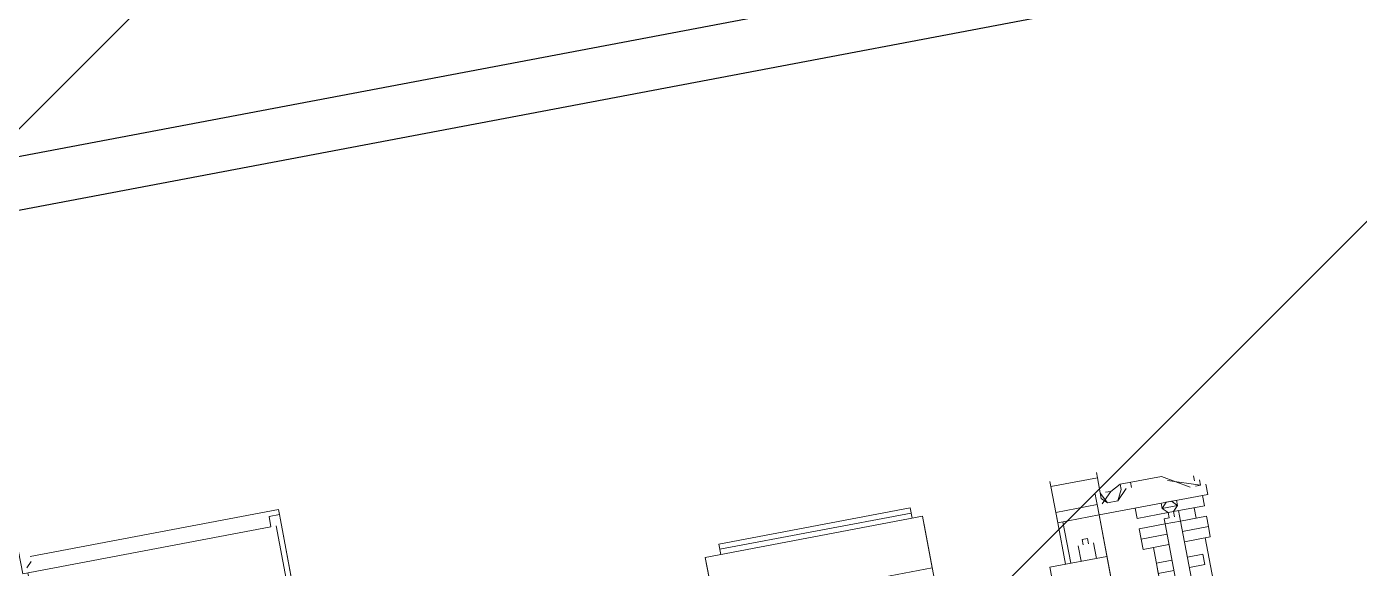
# Model space of a CAD drawing. Extents: x 407440 to 411585, y 6041728 to 6045069.
# Drawn here: x 408225.65 to 408240.18, y 6044247.06 to 6044252.97 of the extents above; entities that cross this region are included whole.
import ezdxf

# ---------------------------------------------------------------- set-up
doc = ezdxf.new("R2010")
doc.units = 0
doc.header["$LTSCALE"] = 5
doc.linetypes.add('foc-TIELINE', pattern=[1.875, 1.25, -0.625])
doc.layers.add('P-PROPOSED-EXISTING-H', color=59, linetype='Continuous')
doc.layers.add('T-TIE', color=201, linetype='foc-TIELINE')

# ---------------------------------------------------------------- blocks, each defined once
blk = doc.blocks.new('P-RIG-877')
at = {"layer": 'T-TIE', "linetype": 'ByBlock', "lineweight": 25}
for points in [[(-3.295, -18.8628), (-3.295, -19.081), (-3.3639, -19.1499), (-3.3639, -19.4254), (-3.9723, -19.4254), (-3.9723, -24.2932), (-4.0871, -24.2932)], [(-3.3639, -19.3106), (-4.0871, -19.3106), (-4.0871, -24.8787)]]:
    blk.add_lwpolyline(points, dxfattribs=at)
at = {"layer": 'T-TIE', "linetype": 'ByBlock', "lineweight": 5}
for points in [[(-2.9046, -21.3312), (-2.8817, -21.3312), (-2.8817, -21.5723), (-2.9046, -21.5723), (-2.9161, -21.5723), (-2.9276, -21.5723)], [(-2.9276, -21.4116), (-2.9046, -21.3427)], [(-2.9161, -21.3542), (-2.9276, -21.3542)], [(-2.9046, -21.3542), (-2.9046, -21.3427), (-2.9161, -21.3427)], [(-2.8472, -21.4116), (-2.8587, -21.4116), (-2.8587, -21.3427), (-2.8817, -21.3427)], [(-2.8472, -21.4001), (-2.8587, -21.4001), (-2.8472, -21.4001), (-2.8357, -21.4001), (-2.8357, -21.3427), (-2.8128, -21.3427), (-2.8128, -21.4001)], [(-2.7898, -21.4001), (-2.7898, -21.3427), (-2.8128, -21.3427)], [(-2.5602, -21.3542), (-2.7898, -21.3542)], [(-2.9046, -21.3656), (-2.9391, -21.423), (-2.9391, -21.5149), (-2.9276, -21.5149), (-2.9046, -21.5264)], [(-2.8587, -21.3656), (-2.8357, -21.3656)], [(-2.7324, -21.4001), (-2.7324, -21.3656), (-2.7554, -21.3656), (-2.7554, -21.4001)], [(-2.8817, -21.4116), (-2.8817, -21.423), (-2.8702, -21.4345), (-2.8587, -21.423), (-2.8587, -21.4116), (-2.8702, -21.4001), (-2.8817, -21.4116), (-2.8702, -21.4001), (-2.8817, -21.4001)], [(-2.8702, -21.4345), (-2.8702, -21.4001), (-2.8702, -21.4345)], [(-2.8472, -21.423), (-2.8472, -21.4345), (-2.8357, -21.4345), (-2.8357, -21.4001), (-2.5602, -21.4001)], [(-2.8817, -21.4919), (-2.8587, -21.4919), (-2.8587, -21.423), (-2.8472, -21.423), (-2.8587, -21.423)], [(-2.8702, -21.4345), (-2.8817, -21.4345)], [(-2.8128, -21.4345), (-2.8128, -21.4919), (-2.8357, -21.4919), (-2.8357, -21.4345), (-2.5602, -21.4345)], [(-2.8128, -21.4919), (-2.7898, -21.4919), (-2.7898, -21.4345)], [(-2.7554, -21.4345), (-2.7554, -21.469), (-2.7324, -21.469), (-2.7324, -21.4345)], [(-2.5602, -21.469), (-2.7898, -21.469)], [(-2.9276, -21.4919), (-2.9391, -21.4919)], [(-2.9276, -21.5034), (-2.9046, -21.5264), (-2.9046, -21.5493), (-2.9276, -21.5608)], [(-2.9391, -21.5149), (-2.9276, -21.5378)], [(-2.9276, -21.5493), (-2.9276, -21.5378), (-2.9046, -21.5608)], [(-2.9046, -21.5493), (-2.9161, -21.5608), (-2.962, -21.5608), (-2.9735, -21.5608)], [(-2.962, -21.6641), (-2.962, -21.5608)], [(-2.9046, -21.6641), (-2.9046, -21.5723)], [(-2.7898, -21.6641), (-2.8817, -21.6641), (-2.8817, -21.5723)], [(-2.7898, -21.5953), (-2.8243, -21.5953)], [(-2.7898, -21.5723), (-2.7898, -21.6986), (-2.6635, -21.6986)], [(-2.8243, -21.6067), (-2.8357, -21.6067), (-2.8357, -21.6182), (-2.8243, -21.6182)], [(-2.7898, -21.6297), (-2.8243, -21.6297)], [(-2.8931, -21.6641), (-2.8817, -21.6641), (-2.962, -21.6641), (-2.9735, -21.6641)], [(-2.9505, -22.3989), (-2.9735, -22.3989), (-2.9735, -21.9741), (-2.9505, -21.9741)], [(-2.962, -22.3989), (-2.962, -21.9741)], [(-2.9391, -21.9512), (-2.9276, -21.9512), (-2.8013, -21.9512)], [(-2.9391, -22.4333), (-2.9276, -22.4333), (-2.8243, -22.4333), (-2.8243, -22.4219), (-2.8357, -22.4219)], [(-3.1916, -23.8914), (-2.962, -23.8914), (-2.962, -23.3288), (-2.985, -23.3288), (-3.2031, -23.3288), (-3.2146, -23.3288), (-3.2146, -23.3518), (-3.1916, -23.3518), (-3.1916, -23.9029), (-3.295, -23.9029), (-3.295, -24.1899), (-2.9046, -24.1899), (-2.9046, -23.8225)], [(-3.2261, -23.8799), (-3.2261, -23.3288), (-3.2146, -23.3288), (-3.2031, -23.3288), (-3.2146, -23.3288), (-3.2031, -23.3288), (-3.1916, -23.3288), (-3.008, -23.3288)], [(-3.2146, -23.3288), (-3.2031, -23.3288), (-3.1916, -23.3288)], [(-3.2031, -23.3288), (-3.2031, -23.3288)], [(-3.2031, -23.3288), (-3.2031, -23.3288)], [(-3.1916, -23.3288), (-3.1916, -23.3288)], [(-3.1916, -23.3288), (-3.1916, -23.3288)], [(-3.1916, -23.3288), (-3.1916, -23.3288)], [(-3.1916, -23.3288), (-3.1916, -23.3288)], [(-3.008, -23.3403), (-3.1916, -23.3403)], [(-3.2146, -23.8799), (-3.2031, -23.8914)]]:
    blk.add_lwpolyline(points, dxfattribs=at)
for points in [[(-2.6635, -21.5723), (-2.5832, -21.5723), (-2.8817, -21.5723)], [(-2.8817, -21.6527), (-2.7898, -21.6527)], [(-2.8357, -21.9512), (-2.9505, -21.9512), (-2.9505, -22.4333), (-2.8357, -22.4333)]]:
    blk.add_lwpolyline(points, close=True, dxfattribs=at)

msp = doc.modelspace()

# ---------------------------------------------------------------- hatches: boundary and pattern name
at = {"layer": 'P-PROPOSED-EXISTING-H'}
h = msp.add_hatch(dxfattribs=at)
h.set_pattern_fill('ANSI31', color=256, scale=3.498392, style=0)
h.set_pattern_definition([(45, (-2243.128, 2713.837), (-7.854113246, 7.854113246), [])])
edge = h.paths.add_edge_path()
edge.add_line((408709.29, 6043818.222), (408241.305, 6043729.713))
edge.add_line((408241.305, 6043729.713), (407794.436, 6043645.198))
edge.add_line((407794.436, 6043645.198), (407673.83, 6044282.895))
edge.add_line((407673.83, 6044282.895), (408123.669, 6044351.83))
edge.add_line((408123.669, 6044351.83), (408654.575, 6044433.189))
edge.add_line((408654.575, 6044433.189), (409028.997, 6044539.866))
edge.add_line((409028.997, 6044539.866), (409149.726, 6043901.52))
edge.add_line((409149.726, 6043901.52), (408898.792, 6043854.062))
edge.add_arc((408782.127, 6043952.01), 152.33, 241.43508, 319.98432, ccw=False)

# ---------------------------------------------------------------- block references
at = {"layer": 'T-TIE', "linetype": 'ByBlock', "xscale": 4.999999999955019, "yscale": 4.999999999955019, "zscale": 4.999999999955019, "rotation": 280.7096999997605}
msp.add_blockref('P-RIG-877', (408346.005, 6044253.532), dxfattribs=at)

doc.saveas('drawing.dxf')
